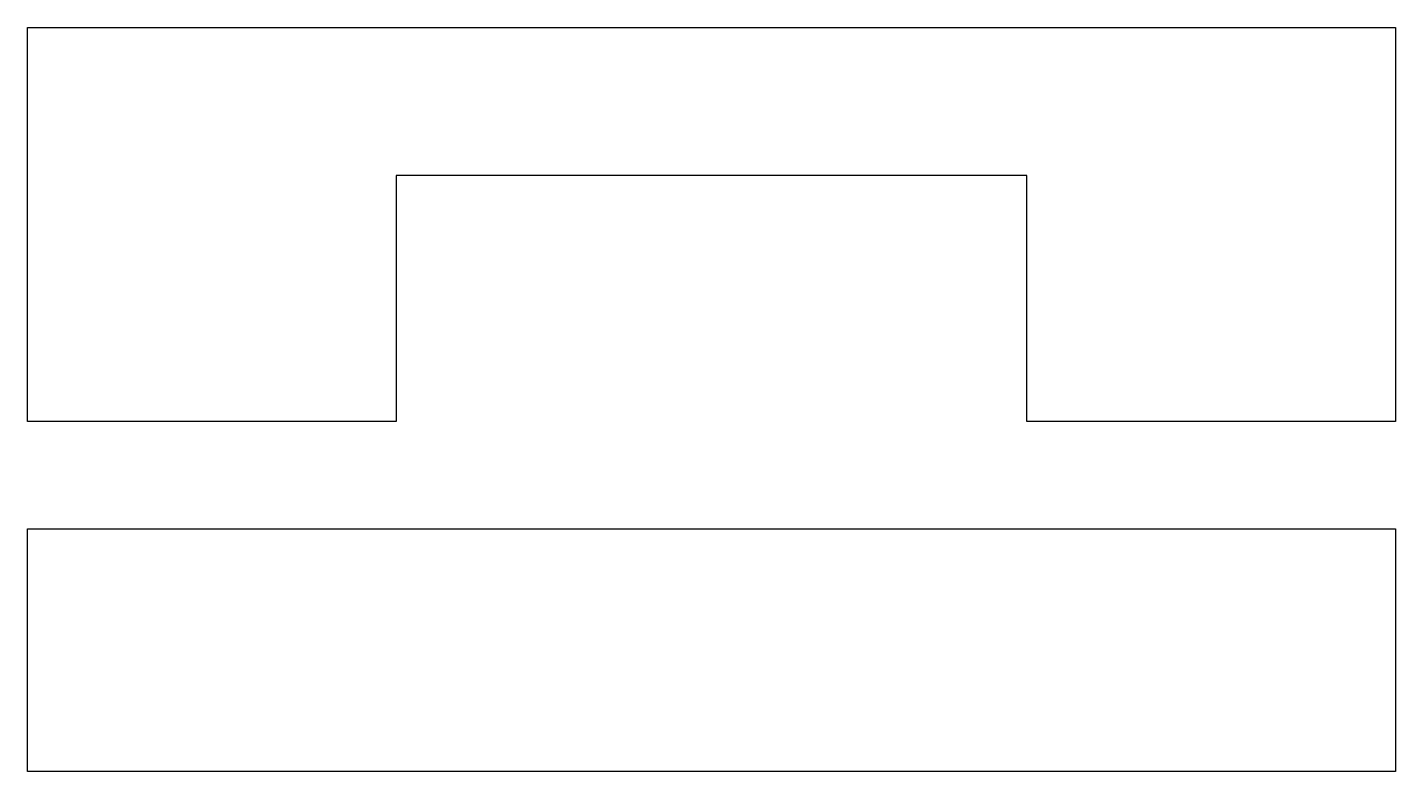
# Model space of a CAD drawing. Header units: millimetres. Extents: x -10.8 to 10.8, y -6 to 5.8.
import ezdxf

# ---------------------------------------------------------------- set-up
doc = ezdxf.new("R2010")
doc.units = ezdxf.units.MM

msp = doc.modelspace()

# ---------------------------------------------------------------- linework, layer by layer
for points in [[(10.85, 5.85), (10.85, -0.4), (5, -0.4), (5, 3.5), (-5, 3.5), (-5, -0.4), (-10.85, -0.4), (-10.85, 5.85)], [(-10.85, -5.95), (-10.85, -2.1), (10.85, -2.1), (10.85, -5.95)]]:
    msp.add_lwpolyline(points, close=True)

doc.saveas('drawing.dxf')
